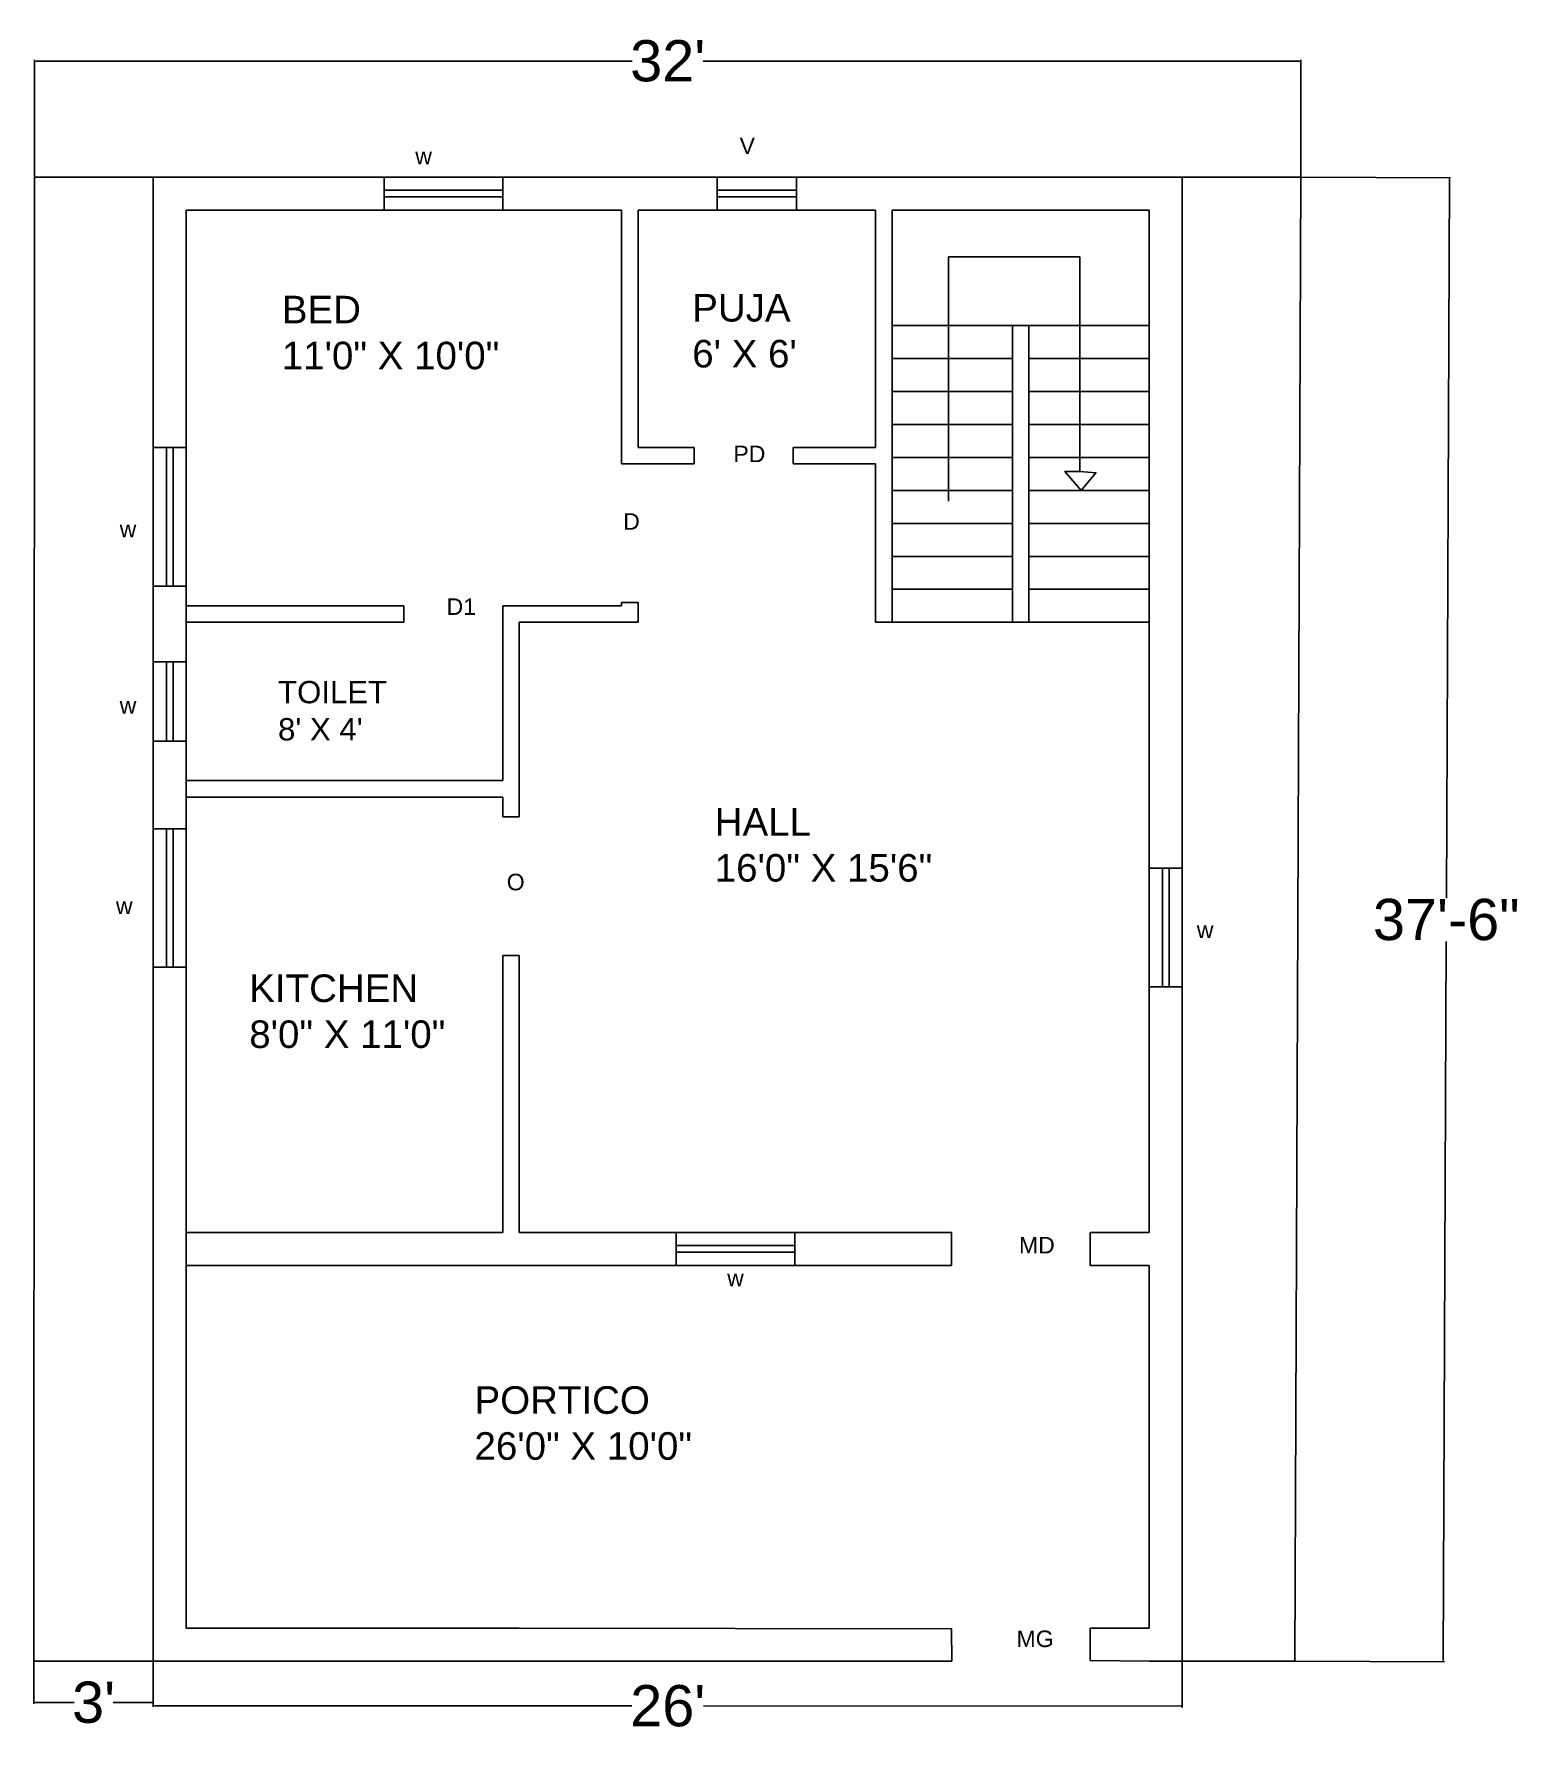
# Model space of a CAD drawing. Header units: inches. Extents: x 78 to 530, y 29 to 544.
import ezdxf

# ---------------------------------------------------------------- set-up
doc = ezdxf.new("R2010")
doc.units = ezdxf.units.IN
doc.header["$MEASUREMENT"] = 0
doc.styles.get("Standard").update_dxf_attribs({"font": 'Arial.ttf'})
doc.dimstyles.get("Standard").update_dxf_attribs({"dimtxt": 6.25, "dimasz": 0.18, "dimexe": 0.18, "dimexo": 0.0625, "dimgap": 0.09, "dimtad": 0, "dimtih": 1, "dimtoh": 1, "dimdec": 0, "dimzin": 0, "dimdsep": 46, "dimlunit": 4, "dimtxsty": 'Standard', "dimcen": 0.09, "dimadec": 0, "dimazin": 0, "dimtfac": 1, "dimtdec": 0, "dimtofl": 0, "dimtmove": 0, "dimatfit": 3, "dimfxl": 1, "dimtolj": 1, "dimtzin": 0, "dimarcsym": 0})

# ---------------------------------------------------------------- blocks, each defined once
blk = doc.blocks.new('*D4')
at = {"color": 0, "lineweight": -2, "transparency": 16777216}
for p, q in [((77.95, 501.04), (77.95, 536.45)), ((78.31, 536.09), (259.17, 536.09)), ((461.59, 536.09), (280.73, 536.09)), ((461.95, 501.04), (461.95, 536.45))]:
    blk.add_line(p, q, dxfattribs=at)
at = {"color": 0, "transparency": 16777216}
for points in [[(78.31, 536.15), (78.31, 536.03), (77.95, 536.09)], [(461.59, 536.15), (461.59, 536.03), (461.95, 536.09)]]:
    blk.add_solid(points, dxfattribs=at)
at = {"layer": 'Defpoints', "color": 0, "transparency": 16777216}
for p in [(461.95, 536.09), (77.95, 500.91), (461.95, 500.91)]:
    blk.add_point(p, dxfattribs=at)
at = {"color": 0, "transparency": 16777216, "insert": (269.95, 536.09), "char_height": 12.5, "attachment_point": 5}
blk.add_mtext("\\A1;32'", dxfattribs=at)
blk = doc.blocks.new('*D5')
at = {"color": 0, "lineweight": -2, "transparency": 16777216}
for p, q in [((462.08, 500.91), (507.33, 500.72)), ((506.96, 500.36), (506.04, 282.29)), ((505.07, 51.08), (505.99, 269.16)), ((460.18, 50.91), (505.43, 50.72))]:
    blk.add_line(p, q, dxfattribs=at)
at = {"color": 0, "transparency": 16777216}
for points in [[(506.9, 500.36), (507.02, 500.36), (506.97, 500.72)], [(505.01, 51.08), (505.13, 51.08), (505.07, 50.72)]]:
    blk.add_solid(points, dxfattribs=at)
at = {"layer": 'Defpoints', "color": 0, "transparency": 16777216}
for p in [(461.95, 500.91), (460.05, 50.91), (505.07, 50.72)]:
    blk.add_point(p, dxfattribs=at)
at = {"color": 0, "transparency": 16777216, "insert": (506.02, 275.72), "char_height": 12.5, "attachment_point": 5}
blk.add_mtext('\\A1;37\'-6"', dxfattribs=at)
blk = doc.blocks.new('*D6')
at = {"color": 0, "lineweight": -2, "transparency": 16777216}
for p, q in [((77.79, 50.79), (77.79, 38.02)), ((113.95, 50.79), (113.95, 38.02)), ((78.15, 38.38), (89.94, 38.38)), ((113.59, 38.38), (101.8, 38.38))]:
    blk.add_line(p, q, dxfattribs=at)
at = {"color": 0, "transparency": 16777216}
for points in [[(78.15, 38.44), (78.15, 38.32), (77.79, 38.38)], [(113.59, 38.44), (113.59, 38.32), (113.95, 38.38)]]:
    blk.add_solid(points, dxfattribs=at)
at = {"layer": 'Defpoints', "color": 0, "transparency": 16777216}
for p in [(77.79, 50.91), (113.95, 50.91), (113.95, 38.38)]:
    blk.add_point(p, dxfattribs=at)
at = {"color": 0, "transparency": 16777216, "insert": (95.87, 38.38), "char_height": 12.5, "attachment_point": 5}
blk.add_mtext("\\A1;3'", dxfattribs=at)
blk = doc.blocks.new('*D7')
at = {"color": 0, "lineweight": -2, "transparency": 16777216}
for p, q in [((113.95, 50.79), (113.95, 37.03)), ((425.95, 50.67), (425.95, 36.92)), ((114.31, 37.39), (259.05, 37.34)), ((425.59, 37.28), (280.84, 37.33))]:
    blk.add_line(p, q, dxfattribs=at)
at = {"color": 0, "transparency": 16777216}
for points in [[(114.31, 37.45), (114.31, 37.33), (113.95, 37.39)], [(425.59, 37.34), (425.59, 37.22), (425.95, 37.28)]]:
    blk.add_solid(points, dxfattribs=at)
at = {"layer": 'Defpoints', "color": 0, "transparency": 16777216}
for p in [(113.95, 50.91), (425.95, 50.8), (425.95, 37.28)]:
    blk.add_point(p, dxfattribs=at)
at = {"color": 0, "transparency": 16777216, "insert": (269.95, 37.33), "char_height": 12.5, "attachment_point": 5}
blk.add_mtext("\\A1;26'", dxfattribs=at)

msp = doc.modelspace()

# ---------------------------------------------------------------- linework, layer by layer
for p, q in [((77.95, 500.91), (77.79, 50.91)), ((77.95, 500.91), (425.95, 500.91)), ((113.95, 50.91), (113.95, 500.91)), ((183.95, 490.91), (183.95, 500.91)), ((219.95, 490.91), (219.95, 500.91)), ((284.95, 490.91), (284.95, 500.91)), ((308.95, 490.91), (308.95, 500.91)), ((425.95, 500.91), (425.95, 50.91)), ((425.95, 500.91), (461.95, 500.91)), ((461.95, 500.91), (460.05, 50.91)), ((183.95, 496.91), (219.95, 496.91)), ((183.95, 496.91), (219.95, 496.91)), ((183.95, 494.91), (219.95, 494.91)), ((284.95, 496.91), (308.95, 496.91)), ((284.95, 494.91), (308.95, 494.91)), ((123.95, 490.91), (255.95, 490.91)), ((123.95, 60.91), (123.95, 490.91)), ((255.95, 413.91), (255.95, 490.91)), ((260.95, 418.91), (260.95, 490.91)), ((260.95, 490.91), (332.95, 490.91)), ((332.95, 418.91), (332.95, 490.91)), ((337.95, 413.91), (337.95, 490.91)), ((337.95, 490.91), (415.95, 490.91)), ((337.95, 490.91), (415.95, 490.91)), ((415.95, 490.91), (415.95, 180.91)), ((355.04, 402.61), (355.04, 476.71)), ((355.04, 476.71), (394.88, 476.71)), ((394.88, 476.71), (394.88, 411.64)), ((337.95, 455.91), (415.95, 455.91)), ((374.45, 455.91), (374.45, 365.91)), ((379.45, 455.91), (379.45, 365.91)), ((337.95, 445.91), (374.45, 445.91)), ((379.45, 445.91), (415.95, 445.91)), ((337.95, 435.91), (374.45, 435.91)), ((379.45, 435.91), (415.95, 435.91)), ((337.95, 425.91), (374.45, 425.91)), ((379.45, 425.91), (415.95, 425.91)), ((113.95, 418.91), (123.95, 418.91)), ((117.95, 418.91), (117.95, 376.91)), ((119.95, 418.91), (119.95, 376.91)), ((260.95, 418.91), (277.95, 418.91)), ((277.95, 413.91), (277.95, 418.91)), ((307.95, 413.91), (307.95, 418.91)), ((307.95, 418.91), (332.95, 418.91)), ((255.95, 413.91), (277.95, 413.91)), ((307.95, 413.91), (332.95, 413.91)), ((332.95, 413.91), (332.95, 365.91)), ((337.95, 415.91), (374.45, 415.91)), ((337.95, 413.91), (337.95, 365.91)), ((379.45, 415.91), (415.95, 415.91)), ((337.95, 405.91), (374.45, 405.91)), ((379.45, 405.91), (415.95, 405.91)), ((337.95, 395.91), (374.45, 395.91)), ((379.45, 395.91), (415.95, 395.91)), ((337.95, 385.91), (374.45, 385.91)), ((379.45, 385.91), (415.95, 385.91)), ((113.95, 376.91), (123.95, 376.91)), ((255.95, 371.91), (260.95, 371.91)), ((255.95, 370.91), (255.95, 371.91)), ((260.95, 370.91), (260.95, 371.91)), ((337.95, 375.91), (374.45, 375.91)), ((379.45, 375.91), (415.95, 375.91)), ((123.95, 370.91), (189.95, 370.91)), ((123.95, 365.91), (189.95, 365.91)), ((189.95, 365.91), (189.95, 370.91)), ((219.95, 370.91), (255.95, 370.91)), ((219.95, 317.91), (219.95, 370.91)), ((224.95, 365.91), (260.95, 365.91)), ((224.95, 306.91), (224.95, 365.91)), ((260.95, 365.91), (260.95, 370.91)), ((332.95, 365.91), (415.95, 365.91)), ((113.95, 353.91), (123.95, 353.91)), ((117.95, 353.91), (117.95, 329.91)), ((119.95, 353.91), (119.95, 329.91)), ((113.95, 329.91), (123.95, 329.91)), ((123.95, 317.91), (219.95, 317.91)), ((123.95, 312.91), (219.95, 312.91)), ((219.95, 306.91), (219.95, 312.91)), ((219.95, 306.91), (224.95, 306.91)), ((113.95, 303.31), (123.95, 303.31)), ((117.95, 303.31), (117.95, 261.31)), ((119.95, 303.31), (119.95, 261.31)), ((415.95, 291.41), (425.95, 291.41)), ((419.95, 291.41), (419.95, 255.41)), ((421.95, 291.41), (421.95, 255.41)), ((421.95, 291.41), (421.95, 255.41)), ((219.95, 264.91), (224.95, 264.91)), ((219.95, 180.91), (219.95, 264.91)), ((224.95, 180.91), (224.95, 264.91)), ((113.95, 261.31), (123.95, 261.31)), ((415.95, 255.41), (425.95, 255.41)), ((123.95, 180.91), (219.95, 180.91)), ((224.95, 180.91), (356.01, 180.91)), ((272.48, 180.91), (272.48, 170.91)), ((308.48, 180.91), (308.48, 170.91)), ((356.01, 180.91), (356.01, 170.91)), ((398.01, 180.91), (398.01, 170.91)), ((398.01, 180.91), (415.95, 180.91)), ((272.48, 176.91), (308.48, 176.91)), ((272.48, 176.91), (308.48, 176.91)), ((123.95, 170.91), (224.95, 170.91)), ((224.95, 170.91), (356.01, 170.91)), ((272.48, 174.91), (308.48, 174.91)), ((398.01, 170.91), (415.95, 170.91)), ((415.95, 170.91), (415.95, 60.91)), ((224.95, 60.91), (123.95, 60.91)), ((224.95, 60.91), (356.02, 60.71)), ((356.02, 60.71), (356.06, 50.91)), ((415.95, 60.91), (398.02, 60.91)), ((398.02, 60.91), (398.06, 51.11)), ((77.79, 50.91), (113.95, 50.91)), ((356.06, 50.91), (113.95, 50.91)), ((398.06, 51.11), (415.95, 50.91)), ((425.95, 50.91), (415.95, 50.91)), ((460.05, 50.91), (425.95, 50.91))]:
    msp.add_line(p, q)
msp.add_lwpolyline([(394.88, 411.64), (390.37, 411.64), (395.3, 405.91), (399.79, 411.27), (394.88, 411.64)])

# ---------------------------------------------------------------- texts
at = {"attachment_point": 1}
for s, width, gutter_width, insert, char_height in [('V', 18.9873, 1, (291.75, 512.87), 5), ('w', 18.9873, 1, (193.4, 509.77), 5), ('BED\\P11\'0" X 10\'0"', 138.8513, 1.67, (152.93, 464.91), 8.3554), ("PUJA\\P6' X 6'", 138.8513, 1.67, (277.38, 465.46), 8.355), ('PD', 18.9873, 1, (289.86, 419.47), 5), ('D', 18.9873, 1, (256.44, 398.97), 5), ('w', 18.9873, 1, (103.78, 396.71), 5), ('D1', 18.9873, 1, (202.9, 373.16), 5), ("TOILET\\P8' X 4'", 112.3968, 1.35, (151.79, 348.13), 6.763), ('w', 18.9873, 1, (103.78, 343.18), 5), ('HALL\\P16\'0" X 15\'6"', 138.8513, 1.67, (284.2, 309.57), 8.3554), ('O', 18.9873, 1, (221.13, 289.65), 5), ('w', 18.9873, 1, (102.64, 282.44), 5), ('w', 18.9873, 1, (430.37, 275.14), 5), ('KITCHEN\\P8\'0" X 11\'0"', 138.8513, 1.67, (143.06, 259.13), 8.3554), ('MD', 18.9873, 1, (376.44, 179.56), 5), ('w', 18.9873, 1, (287.97, 169.61), 5), ('PORTICO\\P26\'0" X 10\'0"', 138.8513, 1.67, (211.36, 134.27), 8.3554), ('MG', 18.9873, 1, (375.7, 60.2), 5)]:
    msp.add_mtext_dynamic_manual_height_columns(s, width=width, gutter_width=gutter_width, heights=[0], dxfattribs=dict(at, insert=insert, char_height=char_height))

# ---------------------------------------------------------------- dimensions: what is measured, and where the dimension line sits
for base, p1, p2, picture, middle in [((461.95, 536.09), (77.95, 500.91), (461.95, 500.91), '*D4', (269.95, 536.09)), ((113.95, 38.38), (77.79, 50.91), (113.95, 50.91), '*D6', (95.87, 38.38))]:
    dim = msp.add_linear_dim(base=base, p1=p1, p2=p2, dimstyle='Standard', override={"dimscale": 2})
    dim.commit()
    dim.dimension.update_dxf_attribs({"geometry": picture, "text_midpoint": middle})
for p1, p2, distance, picture, middle in [((461.95, 500.91), (460.05, 50.91), 45.02, '*D5', (506.02, 275.72)), ((113.95, 50.91), (425.95, 50.8), -13.52, '*D7', (269.95, 37.33))]:
    dim = msp.add_aligned_dim(p1=p1, p2=p2, distance=distance, dimstyle='Standard', override={"dimscale": 2})
    dim.commit()
    dim.dimension.update_dxf_attribs({"geometry": picture, "text_midpoint": middle})

doc.saveas('drawing.dxf')
